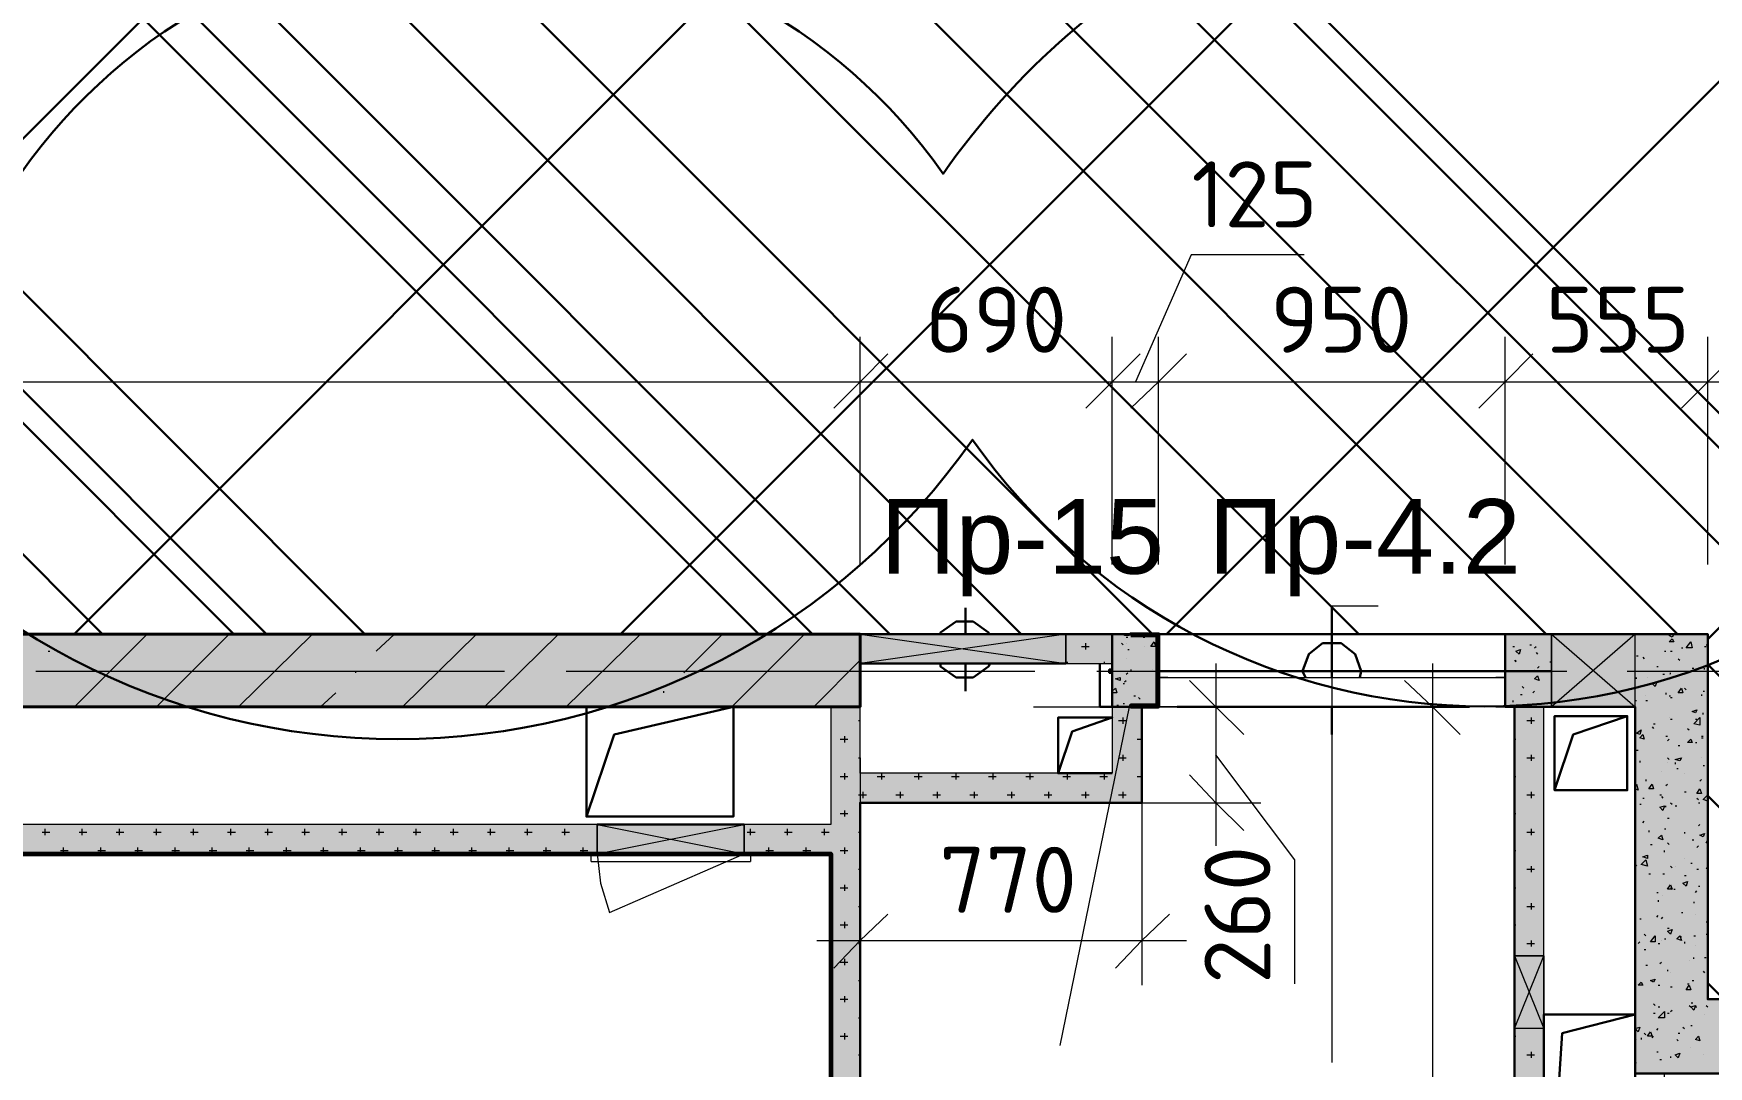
# Model space of a CAD drawing. Header units: millimetres. Extents: x -84737 to 172119, y -43083 to 59399.
# Drawn here: x 105039 to 109623, y 42663 to 45489 of the extents above; entities that cross this region are included whole.
import ezdxf

# ---------------------------------------------------------------- set-up
doc = ezdxf.new("R2010")
doc.units = ezdxf.units.MM
for name, color, linetype, lineweight in [('11) Плинтус ПЛ-2', 70, 'Continuous', 30), ('13) Плитка стены СТ-4.1', 150, 'Continuous', 60), ('19) Краска ПТ-5 потолок', 161, 'Continuous', 30), ('22) Шпакл. баз. фин. Потолок', 102, 'Continuous', 30), ('5) Затарка материала', 160, 'Continuous', 30), ('6) Уборка мусора', 20, 'Continuous', 30)]:
    doc.layers.add(name, color=color, linetype=linetype, lineweight=lineweight)
doc.layers.add('PDF _Геометрия', color=7, linetype='Continuous')
doc.layers.add('PDF _Текст', color=7, linetype='Continuous')
doc.layers.add('PDF _Сплошная заливка', color=7, linetype='Continuous', true_color=0xffffff)
doc.styles.add('PDF GOSTCommon', font='arial.ttf')
doc.styles.add('PDF ISOCPEUR', font='isocpeur.ttf')

msp = doc.modelspace()

# ---------------------------------------------------------------- hatches: boundary and pattern name
at = {"layer": '19) Краска ПТ-5 потолок'}
h = msp.add_hatch(dxfattribs=at)
h.set_pattern_fill('ANSI34', color=256, scale=80, angle=90)
h.paths.add_polyline_path([(109621.7, 46343.9), (98001.6, 46343.9), (98001.6, 44426.3), (100380.7, 44426.3), (100380.7, 43846.3), (109621.7, 43846.3)])
h.paths.add_polyline_path([(114379.8, 46343.9), (112098.1, 46343.9), (109621.7, 46343.9), (109621.7, 42847.3), (114379.8, 42847.3)])
h.paths.add_polyline_path([(122308.6, 46343.9), (114379.8, 46343.9), (114379.8, 43846.3), (122308.6, 43846.3)])
h.paths.add_polyline_path([(114802.6, 49046.7), (112098.1, 49044.7), (112098.1, 46343.9), (114802.6, 46345.9)])
h.paths.add_polyline_path([(133652.4, 46343.9), (127578.9, 46343.9), (122499.1, 46343.9), (122499.1, 43846.3), (133652.4, 43846.3)])
h.paths.add_polyline_path([(129055.3, 48363.1), (129052, 48363.1), (129052, 49044.7), (127578.9, 49044.7), (127578.9, 46343.9), (129055.3, 46343.9)])
at = {"layer": '22) Шпакл. баз. фин. Потолок'}
h = msp.add_hatch(dxfattribs=at)
h.set_pattern_fill('ANSI37', color=256, scale=333)
h.paths.add_polyline_path([(109621.7, 46343.9), (98001.6, 46343.9), (98001.6, 44426.3), (100380.7, 44426.3), (100380.7, 43846.3), (109621.7, 43846.3)])
h.paths.add_polyline_path([(114379.8, 46343.9), (112098.1, 46343.9), (109621.7, 46343.9), (109621.7, 42847.3), (114379.8, 42847.3)])
h.paths.add_polyline_path([(122308.6, 46343.9), (114379.8, 46343.9), (114379.8, 43846.3), (122308.6, 43846.3)])
h.paths.add_polyline_path([(114802.6, 49046.7), (112098.1, 49044.7), (112098.1, 46343.9), (114802.6, 46345.9)])
h.paths.add_polyline_path([(133652.4, 46343.9), (127578.9, 46343.9), (122499.1, 46343.9), (122499.1, 43846.3), (133652.4, 43846.3)])
h.paths.add_polyline_path([(129055.3, 48363.1), (129052, 48363.1), (129052, 49044.7), (127578.9, 49044.7), (127578.9, 46343.9), (129055.3, 46343.9)])
at = {"layer": 'PDF _Сплошная заливка', "transparency": 33554559}
h = msp.add_hatch(color=256, dxfattribs=at)
h.paths.add_polyline_path([(108118.6, 43647.4), (108118.6, 43846.3), (107991.6, 43846.3), (107991.6, 43647.4)])
h.paths.add_polyline_path([(109066.8, 43846.3), (109066.8, 43647.4), (109193.8, 43647.4), (109193.8, 43846.3)])
h = msp.add_hatch(color=256, dxfattribs=at)
h.paths.add_polyline_path([(109092.2, 42965.8), (109172.7, 42965.8), (109172.7, 43647.4), (109092.2, 43647.4)])
h.paths.add_polyline_path([(109172.7, 42766.9), (109092.2, 42766.9), (109092.2, 39964.6), (109172.7, 39964.6)])
h = msp.add_hatch(color=256, dxfattribs=at)
h.paths.add_polyline_path([(100782.7, 43245.2), (100782.7, 43325.6), (100431.4, 43325.6), (100431.4, 43245.2)])
h.paths.add_polyline_path([(106984.2, 43325.6), (106984.2, 43245.2), (107221.2, 43245.2), (107221.2, 43325.6)])
h.paths.add_polyline_path([(106582, 43245.2), (106582, 43325.6), (103585, 43325.6), (103585, 43245.2)])
h.paths.add_polyline_path([(103182.9, 43245.2), (103182.9, 43325.6), (101184.9, 43325.6), (101184.9, 43245.2)])
h = msp.add_hatch(color=256, dxfattribs=at)
h.paths.add_polyline_path([(110154.7, 42644.1), (110154.7, 42847.3), (109621.4, 42847.3), (109621.4, 42644.1)])
h.paths.add_polyline_path([(111602.4, 42847.3), (111602.4, 42644.1), (111903, 42644.1), (111903, 42847.3)])

# ---------------------------------------------------------------- linework, layer by layer
at = {"layer": '11) Плинтус ПЛ-2'}
for points in [[(108118.6, 43846.3), (100384.8, 43846.3), (100384.8, 44426.2), (98001.6, 44426.2), (98001.6, 44527.8)], [(110154.7, 42847.3), (109621.4, 42847.3), (109621.4, 43846.3), (109066.8, 43846.3)]]:
    msp.add_lwpolyline(points, dxfattribs=at)
at = {"layer": '13) Плитка стены СТ-4.1'}
msp.add_lwpolyline([(106992.6, 39075.7), (106167.2, 39075.7), (106167.2, 38876.7), (103572.3, 38876.7), (103572.3, 38643.9), (100431.4, 38643.9), (100431.4, 43245.2), (107221.2, 43245.2), (107221.2, 41306.5), (106992.6, 41306.5)], close=True, dxfattribs=at)
at = {"layer": '5) Затарка материала'}
msp.add_lwpolyline([(99314.4, 44378, -0.520567), (101734.5, 45105.5, -0.520567), (105003.6, 45105.5, -0.520567), (107528.6, 45105.5, -0.520567), (111004.1, 45105.5, -0.520567), (113012.9, 45105.5, -0.520567), (116458.1, 45105.5, -0.520567), (118261.5, 45105.5, -0.520567), (120629.8, 45105.5, -0.520567), (122573.5, 45105.5, -0.520567), (124704.9, 45105.5, -0.520567), (127548, 45105.5, -0.520567), (129496.9, 45105.5, -0.520567), (131290, 44387.5, -0.520567), (128035.9, 44378, -0.520567), (125237.2, 44378, -0.520567), (122806.5, 44378, -0.520567), (120407, 44378, -0.520567), (117337.7, 44378, -0.520567), (113939.2, 44378, -0.520567), (110412, 44378, -0.520567), (107609.1, 44378, -0.520567), (104462.1, 44378, -0.520567), (101592.8, 44378, -0.520567)], format="xyb", close=True, dxfattribs=at)
at = {"layer": '6) Уборка мусора'}
msp.add_lwpolyline([(99314.4, 44378, -0.520567), (101734.5, 45105.5, -0.520567), (105003.6, 45105.5, -0.520567), (107528.6, 45105.5, -0.520567), (111004.1, 45105.5, -0.520567), (113012.9, 45105.5, -0.520567), (116458.1, 45105.5, -0.520567), (118261.5, 45105.5, -0.520567), (120629.8, 45105.5, -0.520567), (122573.5, 45105.5, -0.520567), (124704.9, 45105.5, -0.520567), (127548, 45105.5, -0.520567), (129496.9, 45105.5, -0.520567), (131290, 44387.5, -0.520567), (128035.9, 44378, -0.520567), (125237.2, 44378, -0.520567), (122806.5, 44378, -0.520567), (120407, 44378, -0.520567), (117337.7, 44378, -0.520567), (113939.2, 44378, -0.520567), (110412, 44378, -0.520567), (107609.1, 44378, -0.520567), (104462.1, 44378, -0.520567), (101592.8, 44378, -0.520567)], format="xyb", close=True, dxfattribs=at)
at = {"layer": 'PDF _Геометрия', "lineweight": 9}
for points in [[(108516.5, 44883.4), (108207.5, 44883.4), (108055.1, 44536.3)], [(107301.6, 44036.8), (107301.6, 44536.3), (107301.6, 44659.1)], [(107991.6, 44036.8), (107991.6, 44536.3), (107991.6, 44659.1)], [(108118.6, 44036.8), (108118.6, 44536.3), (108118.6, 44659.1)], [(109066.8, 44036.8), (109066.8, 44536.3), (109066.8, 44659.1)], [(109621.4, 44036.8), (109621.4, 44536.3), (109621.4, 44659.1)], [(97883.1, 44536.3), (99322.3, 44536.3), (99402.8, 44536.3), (99724.5, 44536.3), (99804.9, 44536.3), (100304.4, 44536.3), (100384.8, 44536.3), (107301.6, 44536.3), (107991.6, 44536.3), (108118.6, 44536.3), (109066.8, 44536.3), (109621.4, 44536.3), (110154.7, 44536.3), (111602.4, 44536.3), (111903, 44536.3), (112101.9, 44536.3), (112402.5, 44536.3), (113854.4, 44536.3), (114502.1, 44536.3)], [(108719.7, 43922.5), (108588.5, 43922.5)], [(105151.2, 43647.4), (105350.2, 43846.3)], [(105375.6, 43647.4), (105574.6, 43846.3)], [(105600, 43647.4), (105803.1, 43846.3)], [(105976.7, 43799.7), (106027.5, 43846.3)], [(106048.7, 43647.4), (106251.8, 43846.3)], [(106273, 43647.4), (106476.2, 43846.3)], [(106497.4, 43647.4), (106700.5, 43846.3)], [(106819.1, 43740.5), (106924.9, 43846.3)], [(106950.3, 43647.4), (107149.3, 43846.3)], [(108038.2, 43846.3), (108038.2, 43842.1), (108025.5, 43842.1), (108025.5, 43846.3)], [(108029.7, 43837.8), (108034, 43837.8)], [(108076.3, 43837.8), (108080.5, 43837.8)], [(109528.2, 43846.3), (109524, 43837.8), (109515.5, 43842.1), (109524, 43846.3)], [(109524, 43846.3), (109524, 43846.3)], [(105079.3, 43799.7), (105083.5, 43799.7)], [(107907, 43812.4), (107928.1, 43812.4)], [(107919.7, 43804), (107919.7, 43820.9)], [(108017, 43820.9), (108021.3, 43816.7)], [(108029.7, 43820.9), (108029.7, 43820.9)], [(108034, 43804), (108038.2, 43804)], [(108080.5, 43812.4), (108080.5, 43812.4)], [(108114.4, 43816.7), (108118.6, 43812.4)], [(109088, 43812.4), (109092.2, 43812.4)], [(109134.6, 43816.7), (109138.8, 43816.7)], [(109147.3, 43808.2), (109151.5, 43812.4)], [(109151.5, 43795.5), (109155.7, 43791.3)], [(109426.6, 43787), (109430.9, 43787)], [(109443.6, 43782.8), (109447.8, 43778.6)], [(109502.8, 43799.7), (109507.1, 43799.7)], [(109519.8, 43799.7), (109524, 43799.7)], [(109549.4, 43808.2), (109553.6, 43808.2)], [(109612.9, 43812.4), (109617.1, 43812.4)], [(109617.1, 43816.7), (109621.4, 43816.7)], [(105045.4, 43744.7), (106044.4, 43744.7)], [(105075.1, 43744.7), (105130.1, 43744.7)], [(105329, 43744.7), (106328, 43744.7)], [(105921.7, 43740.5), (105921.7, 43744.7)], [(106243.4, 43744.7), (106298.4, 43744.7)], [(106497.4, 43744.7), (107496.4, 43744.7)], [(106527, 43744.7), (106582, 43744.7)], [(106781, 43744.7), (107780, 43744.7)], [(107174.7, 43647.4), (107301.6, 43774.4)], [(107695.3, 43744.7), (107750.3, 43744.7)], [(107868.9, 43765.9), (107868.9, 43770.1)], [(107949.3, 43744.7), (108948.3, 43744.7)], [(107970.5, 43765.9), (107970.5, 43770.1)], [(107983.2, 43744.7), (108034, 43744.7)], [(108029.7, 43778.6), (108029.7, 43778.6)], [(108029.7, 43736.3), (108034, 43740.5)], [(108042.4, 43749), (108042.4, 43744.7)], [(108101.7, 43749), (108101.7, 43749)], [(108232.9, 43744.7), (109236.1, 43744.7)], [(108275.2, 43765.9), (108275.2, 43266.4)], [(108592.7, 43744.7), (108592.7, 42673.8)], [(108867.9, 43765.9), (108867.9, 39964.6), (108867.9, 39884.2), (108867.9, 38694.7), (108867.9, 37247), (108867.9, 33225.6)], [(109088, 43744.7), (109092.2, 43744.7)], [(109092.2, 43774.4), (109096.5, 43770.1), (109096.5, 43774.4)], [(109147.3, 43749), (109147.3, 43749)], [(109151.5, 43744.7), (109202.3, 43744.7)], [(109155.7, 43753.2), (109160, 43757.4)], [(109189.6, 43770.1), (109193.8, 43770.1)], [(109401.2, 43744.7), (110400.2, 43744.7)], [(109435.1, 43744.7), (109485.9, 43744.7)], [(109481.7, 43757.4), (109485.9, 43757.4)], [(109498.6, 43736.3), (109502.8, 43736.3)], [(109515.5, 43736.3), (109515.5, 43736.3)], [(109519.8, 43736.3), (109519.8, 43740.5)], [(109540.9, 43778.6), (109545.2, 43774.4)], [(109570.6, 43744.7), (109574.8, 43744.7)], [(109579, 43753.2), (109583.3, 43753.2)], [(109612.9, 43749), (109612.9, 43753.2)], [(109621.4, 43757.4), (109621.4, 43753.2)], [(106764, 43685.5), (106764, 43689.7)], [(107991.6, 43689.7), (108000.1, 43698.2), (108004.3, 43685.5), (107991.6, 43685.5)], [(108021.3, 43710.9), (108025.5, 43710.9)], [(108025.5, 43715.1), (108029.7, 43719.3)], [(109113.4, 43702.4), (109117.6, 43698.2)], [(109143, 43685.5), (109147.3, 43689.7)], [(109426.6, 43723.6), (109426.6, 43727.8)], [(109456.3, 43727.8), (109456.3, 43727.8)], [(109557.9, 43698.2), (109562.1, 43693.9)], [(109608.7, 43689.7), (109612.9, 43689.7)], [(105824.3, 43647.4), (105866.6, 43685.5)], [(107775.7, 43647.4), (108275.2, 43647.4), (108398, 43647.4)], [(108038.2, 43647.4), (107847.7, 42720.3)], [(108004.3, 43651.6), (108008.6, 43651.6)], [(108021.3, 43655.8), (108025.5, 43655.8)], [(108050.9, 43677), (108055.1, 43677)], [(108059.4, 43647.4), (108063.6, 43651.6), (108063.6, 43647.4)], [(108063.6, 43672.8), (108067.8, 43668.5)], [(108101.7, 43647.4), (108105.9, 43647.4)], [(108118.6, 43647.4), (108110.2, 43651.6), (108118.6, 43651.6)], [(108118.6, 43668.5), (108118.6, 43668.5)], [(109367.4, 43647.4), (108867.9, 43647.4), (108745.1, 43647.4)], [(109088, 43664.3), (109088, 43660.1)], [(109109.2, 43681.2), (109113.4, 43681.2)], [(109422.4, 43664.3), (109426.6, 43664.3)], [(109452, 43677), (109452, 43677)], [(109452, 43664.3), (109456.3, 43664.3)], [(109507.1, 43685.5), (109507.1, 43681.2)], [(109515.5, 43677), (109519.8, 43677)], [(109519.8, 43672.8), (109524, 43672.8)], [(109604.4, 43681.2), (109604.4, 43677)], [(107297.4, 43609.3), (107301.6, 43609.3)], [(108008.6, 43609.3), (108029.7, 43609.3)], [(108021.3, 43600.8), (108021.3, 43617.7)], [(109126.1, 43609.3), (109147.3, 43609.3)], [(109138.8, 43600.8), (109138.8, 43617.7)], [(109422.4, 43605), (109422.4, 43605)], [(109473.2, 43600.8), (109477.4, 43600.8)], [(109515.5, 43617.7), (109515.5, 43617.7)], [(109519.8, 43613.5), (109524, 43613.5)], [(109587.5, 43613.5), (109591.7, 43613.5)], [(109608.7, 43626.2), (109608.7, 43630.4)], [(107246.6, 43558.5), (107267.8, 43558.5)], [(107259.3, 43550), (107259.3, 43566.9)], [(108059.4, 43558.5), (108072.1, 43558.5)], [(108072.1, 43550), (108072.1, 43566.9)], [(109092.2, 43558.5), (109096.5, 43558.5)], [(109469, 43592.3), (109473.2, 43588.1)], [(109507.1, 43566.9), (109511.3, 43566.9)], [(109511.3, 43554.2), (109515.5, 43558.5)], [(109566.3, 43588.1), (109570.6, 43583.9)], [(109604.4, 43566.9), (109608.7, 43566.9)], [(109604.4, 43562.7), (109608.7, 43562.7)], [(107297.4, 43507.7), (107301.6, 43507.7), (107301.6, 43008.2), (107301.6, 42885.4)], [(108008.6, 43507.7), (108029.7, 43507.7)], [(108021.3, 43499.2), (108021.3, 43516.1)], [(108072.1, 43507.7), (108072.1, 43008.2), (108072.1, 42885.4)], [(108491.1, 42889.6), (108491.1, 43228.3), (108275.2, 43516.1)], [(109126.1, 43507.7), (109147.3, 43507.7)], [(109138.8, 43499.2), (109138.8, 43516.1)], [(109426.6, 43528.8), (109430.9, 43528.8)], [(109511.3, 43507.7), (109515.5, 43503.4)], [(109540.9, 43541.5), (109545.2, 43541.5)], [(109587.5, 43550), (109591.7, 43550)], [(109604.4, 43507.7), (109604.4, 43507.7)], [(109621.4, 43524.6), (109621.4, 43520.4)], [(107259.3, 43448.4), (107259.3, 43465.3)], [(107360.9, 43448.4), (107360.9, 43465.3)], [(107462.5, 43448.4), (107462.5, 43465.3)], [(107564.1, 43448.4), (107564.1, 43465.3)], [(107665.7, 43448.4), (107665.7, 43465.3)], [(107767.3, 43448.4), (107767.3, 43465.3)], [(107868.9, 43448.4), (107868.9, 43465.3)], [(107970.5, 43448.4), (107970.5, 43465.3)], [(108072.1, 43448.4), (108072.1, 43465.3)], [(109435.1, 43499.2), (109435.1, 43495)], [(109494.4, 43469.6), (109494.4, 43469.6)], [(109511.3, 43495), (109511.3, 43495)], [(109532.5, 43495), (109532.5, 43490.7)], [(109536.7, 43478), (109540.9, 43478)], [(109557.9, 43465.3), (109557.9, 43465.3)], [(109608.7, 43486.5), (109612.9, 43486.5)], [(107246.6, 43456.9), (107267.8, 43456.9)], [(107310.1, 43397.6), (107310.1, 43414.5)], [(107348.2, 43456.9), (107369.4, 43456.9)], [(107411.7, 43397.6), (107411.7, 43414.5)], [(107449.8, 43456.9), (107471, 43456.9)], [(107513.3, 43397.6), (107513.3, 43414.5)], [(107551.4, 43456.9), (107572.6, 43456.9)], [(107614.9, 43397.6), (107614.9, 43414.5)], [(107653, 43456.9), (107674.2, 43456.9)], [(107716.5, 43397.6), (107716.5, 43414.5)], [(107754.6, 43456.9), (107775.7, 43456.9)], [(107818.1, 43397.6), (107818.1, 43414.5)], [(107856.2, 43456.9), (107877.3, 43456.9)], [(107919.7, 43397.6), (107919.7, 43414.5)], [(107957.8, 43456.9), (107978.9, 43456.9)], [(108021.3, 43397.6), (108021.3, 43414.5)], [(108059.4, 43456.9), (108072.1, 43456.9)], [(109092.2, 43456.9), (109096.5, 43456.9)], [(109138.8, 43397.6), (109138.8, 43414.5)], [(109422.4, 43431.5), (109426.6, 43435.7), (109430.9, 43418.8), (109422.4, 43423)], [(109452, 43448.4), (109452, 43444.2)], [(109507.1, 43431.5), (109511.3, 43435.7)], [(109557.9, 43414.5), (109562.1, 43414.5)], [(109600.2, 43444.2), (109604.4, 43448.4)], [(107297.4, 43406.1), (107301.6, 43406.1), (107318.6, 43406.1)], [(107399, 43406.1), (107420.2, 43406.1)], [(107500.6, 43406.1), (107521.8, 43406.1)], [(107602.2, 43406.1), (107623.4, 43406.1)], [(107703.8, 43406.1), (107724.9, 43406.1)], [(107775.7, 43384.9), (108275.2, 43384.9), (108398, 43384.9)], [(107805.4, 43406.1), (107826.5, 43406.1)], [(107907, 43406.1), (107928.1, 43406.1)], [(108008.6, 43406.1), (108029.7, 43406.1)], [(109126.1, 43406.1), (109147.3, 43406.1)], [(109435.1, 43380.7), (109439.3, 43380.7)], [(109443.6, 43397.6), (109447.8, 43397.6)], [(109490.1, 43406.1), (109494.4, 43406.1)], [(109494.4, 43401.8), (109498.6, 43397.6)], [(109507.1, 43372.2), (109507.1, 43376.4)], [(109519.8, 43384.9), (109524, 43380.7)], [(109532.5, 43376.4), (109536.7, 43376.4)], [(109591.7, 43397.6), (109596, 43393.4)], [(109596, 43384.9), (109600.2, 43384.9)], [(109621.4, 43389.1), (109608.7, 43393.4), (109621.4, 43406.1)], [(107246.6, 43355.3), (107267.8, 43355.3)], [(107259.3, 43346.8), (107259.3, 43363.7)], [(109092.2, 43355.3), (109096.5, 43355.3)], [(109443.6, 43329.9), (109447.8, 43334.1)], [(109511.3, 43342.6), (109515.5, 43342.6)], [(109596, 43321.4), (109600.2, 43325.6)], [(105062.4, 43304.5), (105083.5, 43304.5)], [(105070.8, 43296), (105070.8, 43312.9)], [(105163.9, 43304.5), (105185.1, 43304.5)], [(105172.4, 43296), (105172.4, 43312.9)], [(105265.5, 43304.5), (105286.7, 43304.5)], [(105274, 43296), (105274, 43312.9)], [(105367.1, 43304.5), (105388.3, 43304.5)], [(105375.6, 43296), (105375.6, 43312.9)], [(105468.7, 43304.5), (105489.9, 43304.5)], [(105477.2, 43296), (105477.2, 43312.9)], [(105570.3, 43304.5), (105591.5, 43304.5)], [(105578.8, 43296), (105578.8, 43312.9)], [(105671.9, 43304.5), (105693.1, 43304.5)], [(105680.4, 43296), (105680.4, 43312.9)], [(105773.5, 43304.5), (105794.7, 43304.5)], [(105782, 43296), (105782, 43312.9)], [(105875.1, 43304.5), (105896.3, 43304.5)], [(105883.6, 43296), (105883.6, 43312.9)], [(105976.7, 43304.5), (105997.9, 43304.5)], [(105985.2, 43296), (105985.2, 43312.9)], [(106078.3, 43304.5), (106099.5, 43304.5)], [(106086.8, 43296), (106086.8, 43312.9)], [(106179.9, 43304.5), (106201, 43304.5)], [(106188.3, 43296), (106188.3, 43312.9)], [(106281.5, 43304.5), (106302.6, 43304.5)], [(106289.9, 43296), (106289.9, 43312.9)], [(106383.1, 43304.5), (106404.2, 43304.5)], [(106391.5, 43296), (106391.5, 43312.9)], [(106484.7, 43304.5), (106505.8, 43304.5)], [(106493.1, 43296), (106493.1, 43312.9)], [(106992.6, 43304.5), (107013.8, 43304.5)], [(107001.1, 43296), (107001.1, 43312.9)], [(107094.2, 43304.5), (107115.4, 43304.5)], [(107102.7, 43296), (107102.7, 43312.9)], [(107195.8, 43304.5), (107217, 43304.5)], [(107204.3, 43296), (107204.3, 43312.9)], [(107297.4, 43304.5), (107301.6, 43304.5)], [(109126.1, 43304.5), (109147.3, 43304.5)], [(109138.8, 43296), (109138.8, 43312.9)], [(109460.5, 43308.7), (109460.5, 43304.5)], [(109502.8, 43312.9), (109507.1, 43312.9)], [(109557.9, 43304.5), (109557.9, 43300.2)], [(109579, 43283.3), (109583.3, 43283.3)], [(109621.4, 43274.8), (109617.1, 43274.8), (109621.4, 43283.3)], [(109621.4, 43291.8), (109621.4, 43291.8)], [(105113.2, 43253.7), (105134.3, 43253.7)], [(105121.6, 43245.2), (105121.6, 43262.2)], [(105214.7, 43253.7), (105235.9, 43253.7)], [(105223.2, 43245.2), (105223.2, 43262.2)], [(105316.3, 43253.7), (105337.5, 43253.7)], [(105324.8, 43245.2), (105324.8, 43262.2)], [(105417.9, 43253.7), (105439.1, 43253.7)], [(105426.4, 43245.2), (105426.4, 43262.2)], [(105519.5, 43253.7), (105540.7, 43253.7)], [(105528, 43245.2), (105528, 43262.2)], [(105621.1, 43253.7), (105642.3, 43253.7)], [(105629.6, 43245.2), (105629.6, 43262.2)], [(105722.7, 43253.7), (105743.9, 43253.7)], [(105731.2, 43245.2), (105731.2, 43262.2)], [(105824.3, 43253.7), (105845.5, 43253.7)], [(105832.8, 43245.2), (105832.8, 43262.2)], [(105925.9, 43253.7), (105947.1, 43253.7)], [(105934.4, 43245.2), (105934.4, 43262.2)], [(106027.5, 43253.7), (106048.7, 43253.7)], [(106036, 43245.2), (106036, 43262.2)], [(106129.1, 43253.7), (106150.3, 43253.7)], [(106137.6, 43245.2), (106137.6, 43262.2)], [(106230.7, 43253.7), (106251.8, 43253.7)], [(106239.1, 43245.2), (106239.1, 43262.2)], [(106332.3, 43253.7), (106353.4, 43253.7)], [(106340.7, 43245.2), (106340.7, 43262.2)], [(106433.9, 43253.7), (106455, 43253.7)], [(106442.3, 43245.2), (106442.3, 43262.2)], [(106535.5, 43253.7), (106556.6, 43253.7)], [(106543.9, 43245.2), (106543.9, 43262.2)], [(106565.1, 43224.1), (106565.1, 43245.2), (106582, 43245.2), (106590.5, 43164.8), (106615.9, 43084.4), (106984.2, 43245.2), (107001.1, 43245.2), (107001.1, 43224.1)], [(107043.4, 43253.7), (107064.6, 43253.7)], [(107051.9, 43245.2), (107051.9, 43262.2)], [(107145, 43253.7), (107166.2, 43253.7)], [(107153.5, 43245.2), (107153.5, 43262.2)], [(107246.6, 43253.7), (107267.8, 43253.7)], [(107259.3, 43245.2), (107259.3, 43262.2)], [(109092.2, 43253.7), (109096.5, 43253.7)], [(109464.7, 43270.6), (109469, 43270.6)], [(109502.8, 43249.5), (109502.8, 43253.7)], [(109511.3, 43274.8), (109515.5, 43270.6)], [(109557.9, 43232.5), (109557.9, 43232.5)], [(109591.7, 43262.2), (109596, 43266.4)], [(107297.4, 43202.9), (107301.6, 43202.9)], [(109126.1, 43202.9), (109147.3, 43202.9)], [(109138.8, 43194.4), (109138.8, 43211.4)], [(109422.4, 43215.6), (109426.6, 43211.4)], [(109452, 43215.6), (109452, 43215.6)], [(109460.5, 43190.2), (109464.7, 43190.2)], [(109498.6, 43190.2), (109502.8, 43190.2)], [(109519.8, 43211.4), (109524, 43207.1)], [(109532.5, 43211.4), (109532.5, 43211.4)], [(109557.9, 43186), (109562.1, 43186)], [(109574.8, 43219.8), (109579, 43219.8)], [(109591.7, 43202.9), (109596, 43202.9)], [(109617.1, 43207.1), (109621.4, 43202.9)], [(107246.6, 43152.1), (107267.8, 43152.1)], [(107259.3, 43143.6), (107259.3, 43160.6)], [(109092.2, 43152.1), (109096.5, 43152.1)], [(109481.7, 43139.4), (109485.9, 43139.4)], [(109519.8, 43152.1), (109524, 43147.9)], [(109528.2, 43147.9), (109532.5, 43147.9)], [(109587.5, 43139.4), (109591.7, 43143.6)], [(109596, 43156.3), (109600.2, 43156.3)], [(107297.4, 43101.3), (107301.6, 43101.3)], [(109126.1, 43101.3), (109147.3, 43101.3)], [(109138.8, 43092.8), (109138.8, 43109.8)], [(109485.9, 43118.2), (109485.9, 43114)], [(109498.6, 43130.9), (109498.6, 43130.9)], [(109583.3, 43114), (109583.3, 43109.8)], [(107246.6, 43050.5), (107267.8, 43050.5)], [(107259.3, 43042), (107259.3, 43059)], [(109092.2, 43050.5), (109096.5, 43050.5)], [(109435.1, 43067.4), (109439.3, 43067.4)], [(109481.7, 43071.7), (109485.9, 43075.9)], [(109494.4, 43067.4), (109498.6, 43071.7)], [(109549.4, 43084.4), (109553.6, 43084.4)], [(109587.5, 43080.1), (109587.5, 43080.1)], [(109617.1, 43059), (109621.4, 43059)], [(107183.1, 43008.2), (108194.8, 43008.2)], [(109138.8, 42991.2), (109138.8, 43008.2)], [(109430.9, 42999.7), (109435.1, 43003.9)], [(109447.8, 43025.1), (109452, 43020.9)], [(109494.4, 43008.2), (109494.4, 43008.2)], [(109502.8, 43012.4), (109507.1, 43012.4)], [(109511.3, 43042), (109515.5, 43042)], [(109545.2, 43020.9), (109549.4, 43016.6)], [(109557.9, 43003.9), (109557.9, 42999.7)], [(109583.3, 43020.9), (109587.5, 43020.9)], [(109617.1, 43025.1), (109621.4, 43025.1)], [(107259.3, 42940.4), (107259.3, 42957.4)], [(107297.4, 42999.7), (107301.6, 42999.7)], [(109126.1, 42999.7), (109147.3, 42999.7)], [(109447.8, 42982.8), (109452, 42982.8)], [(109485.9, 42999.7), (109490.1, 42999.7)], [(109583.3, 42957.4), (109583.3, 42961.6)], [(109587.5, 42995.5), (109587.5, 42995.5)], [(109612.9, 42961.6), (109617.1, 42961.6)], [(109621.4, 42957.4), (109621.4, 42961.6)], [(109621.4, 42957.4), (109621.4, 42957.4)], [(107246.6, 42948.9), (107267.8, 42948.9)], [(109452, 42940.4), (109456.3, 42940.4)], [(109490.1, 42944.7), (109494.4, 42948.9)], [(109511.3, 42927.7), (109511.3, 42923.5)], [(109519.8, 42919.3), (109519.8, 42919.3)], [(109570.6, 42953.1), (109570.6, 42953.1)], [(109608.7, 42923.5), (109612.9, 42919.3)], [(107297.4, 42898.1), (107301.6, 42898.1)], [(109485.9, 42885.4), (109490.1, 42885.4)], [(109519.8, 42881.2), (109524, 42881.2)], [(109566.3, 42889.6), (109570.6, 42889.6)], [(109579, 42898.1), (109583.3, 42898.1)], [(107246.6, 42847.3), (107267.8, 42847.3)], [(107259.3, 42838.8), (107259.3, 42855.8)], [(109473.2, 42834.6), (109477.4, 42830.4)], [(109485.9, 42826.1), (109490.1, 42826.1)], [(109570.6, 42830.4), (109574.8, 42826.1)], [(109579, 42834.6), (109579, 42838.8)], [(109587.5, 42826.1), (109591.7, 42826.1)], [(109617.1, 42830.4), (109621.4, 42826.1)], [(107297.4, 42796.5), (107301.6, 42796.5)], [(109473.2, 42809.2), (109477.4, 42809.2)], [(109511.3, 42809.2), (109515.5, 42809.2)], [(109515.5, 42809.2), (109515.5, 42809.2)], [(109519.8, 42813.4), (109524, 42817.7)], [(109574.8, 42775.3), (109579, 42775.3)], [(109612.9, 42805), (109612.9, 42805)], [(107246.6, 42745.7), (107267.8, 42745.7)], [(107259.3, 42737.3), (107259.3, 42754.2)], [(109092.2, 42745.7), (109096.5, 42745.7)], [(109426.6, 42737.3), (109426.6, 42737.3)], [(109439.3, 42741.5), (109439.3, 42737.3)], [(109447.8, 42754.2), (109452, 42750)], [(109469, 42741.5), (109473.2, 42745.7)], [(109481.7, 42762.6), (109485.9, 42766.9)], [(109536.7, 42737.3), (109540.9, 42733)], [(109540.9, 42754.2), (109545.2, 42754.2)], [(109553.6, 42771.1), (109557.9, 42766.9)], [(107297.4, 42694.9), (107301.6, 42694.9)], [(109126.1, 42694.9), (109147.3, 42694.9)], [(109138.8, 42686.5), (109138.8, 42703.4)], [(109481.7, 42703.4), (109485.9, 42703.4)], [(109490.1, 42682.2), (109494.4, 42682.2)], [(109519.8, 42690.7), (109519.8, 42686.5)], [(109574.8, 42716.1), (109574.8, 42716.1)], [(109608.7, 42694.9), (109608.7, 42694.9)], [(109422.4, 42669.5), (109426.6, 42673.8)]]:
    msp.add_lwpolyline(points, dxfattribs=at)
at = {"layer": 'PDF _Геометрия', "lineweight": 20}
for points in [[(107377.8, 44612.5), (107301.6, 44536.3), (107229.7, 44464.3)], [(108067.8, 44612.5), (107991.6, 44536.3), (107919.7, 44464.3)], [(108194.8, 44612.5), (108118.6, 44536.3), (108042.4, 44464.3)], [(109143, 44612.5), (109066.8, 44536.3), (108994.9, 44464.3)], [(109697.6, 44612.5), (109621.4, 44536.3), (109549.4, 44464.3)], [(108351.4, 43571.2), (108275.2, 43647.4), (108203.3, 43719.3)], [(108944.1, 43571.2), (108867.9, 43647.4), (108791.7, 43719.3)], [(108351.4, 43308.7), (108275.2, 43384.9), (108203.3, 43461.1)], [(107377.8, 43080.1), (107301.6, 43008.2), (107229.7, 42932)], [(108148.3, 43080.1), (108072.1, 43008.2), (108000.1, 42932)]]:
    msp.add_lwpolyline(points, dxfattribs=at)
at = {"layer": 'PDF _Геометрия', "lineweight": 30}
for points in [[(110154.7, 42847.3), (110154.7, 42644.1), (109621.4, 42644.1), (109422.4, 42644.1), (109422.4, 43647.4), (109172.7, 43647.4), (109092.2, 43647.4), (109066.8, 43647.4), (109066.8, 43846.3), (109422.4, 43846.3), (109621.4, 43846.3), (109621.4, 42847.3), (110154.7, 42847.3), (109621.4, 42847.3), (109621.4, 43846.3), (100384.8, 43846.3), (100384.8, 44426.2), (98001.6, 44426.2), (99081, 44426.2)], [(108592.7, 43922.5), (108592.7, 43727.8)], [(107653, 43846.3), (107653, 43850.5), (107610.7, 43880.2), (107564.1, 43880.2), (107521.8, 43850.5), (107521.8, 43846.3)], [(107589.5, 43918.3), (107589.5, 43846.3)], [(107301.6, 43846.3), (107864.6, 43846.3)], [(108668.9, 43727.8), (108673.2, 43744.7), (108656.2, 43791.3), (108618.1, 43820.9), (108567.3, 43820.9), (108529.2, 43791.3), (108512.3, 43744.7), (108520.8, 43727.8)], [(107864.6, 43765.9), (107301.6, 43765.9)], [(107521.8, 43765.9), (107521.8, 43757.4), (107564.1, 43727.8), (107610.7, 43727.8), (107653, 43757.4), (107657.2, 43765.9)], [(107589.5, 43765.9), (107589.5, 43689.7)], [(107957.8, 43765.9), (107957.8, 43647.4), (107991.6, 43647.4)], [(108118.6, 43744.7), (109193.8, 43744.7)], [(106552.4, 43346.8), (106628.6, 43571.2), (106954.5, 43647.4)], [(108072.1, 43647.4), (108072.1, 43384.9), (107301.6, 43384.9), (107301.6, 39964.6), (109045.7, 39964.6)], [(108969.5, 43647.4), (108169.4, 43647.4)], [(108592.7, 43647.4), (108592.7, 43571.2)], [(109092.2, 39964.6), (109092.2, 43647.4)], [(107843.5, 43465.3), (107881.6, 43579.6), (107991.6, 43617.7), (107843.5, 43617.7), (107843.5, 43465.3), (107991.6, 43465.3)], [(109202.3, 43418.8), (109253.1, 43571.2), (109401.2, 43622)], [(106582, 43325.6), (106984.2, 43325.6)], [(106992.6, 39075.7), (106992.6, 41306.5), (107221.2, 41306.5), (107221.2, 43245.2), (100431.4, 43245.2), (100431.4, 38643.9)], [(106984.2, 43245.2), (106582, 43245.2)], [(109172.7, 41983.8), (109223.4, 42754.2), (109422.4, 42805)]]:
    msp.add_lwpolyline(points, dxfattribs=at)
at = {"layer": 'PDF _Геометрия', "lineweight": 40}
msp.add_lwpolyline([(107301.6, 43846.3), (99902.3, 43846.3), (99902.3, 43647.4), (107301.6, 43647.4)], close=True, dxfattribs=at)
at = {"layer": 'PDF _Геометрия', "lineweight": 9}
for points in [[(107301.6, 43765.9), (107301.6, 43846.3), (107864.6, 43765.9), (107864.6, 43846.3)], [(107864.6, 43846.3), (107301.6, 43846.3), (107301.6, 43765.9), (107864.6, 43765.9)], [(109193.8, 43647.4), (109193.8, 43846.3), (109422.4, 43647.4), (109422.4, 43846.3)], [(109422.4, 43846.3), (109193.8, 43846.3), (109193.8, 43647.4), (109422.4, 43647.4)], [(109524, 43833.6), (109528.2, 43825.1), (109515.5, 43825.1)], [(108105.9, 43825.1), (108110.2, 43812.4), (108097.5, 43812.4)], [(109109.2, 43804), (109104.9, 43791.3), (109096.5, 43799.7)], [(109579, 43808.2), (109562.1, 43808.2), (109574.8, 43825.1)], [(108012.8, 43727.8), (108012.8, 43719.3), (108000.1, 43723.6)], [(109155.7, 43732), (109160, 43719.3), (109147.3, 43723.6)], [(109481.7, 43715.1), (109477.4, 43702.4), (109469, 43710.9)], [(109549.4, 43698.2), (109553.6, 43685.5), (109540.9, 43685.5)], [(109591.7, 43638.9), (109587.5, 43630.4), (109579, 43634.7)], [(109600.2, 43596.6), (109583.3, 43600.8), (109600.2, 43617.7)], [(109439.3, 43583.9), (109435.1, 43571.2), (109426.6, 43575.4)], [(109443.6, 43571.2), (109447.8, 43558.5), (109435.1, 43562.7)], [(109574.8, 43558.5), (109579, 43550), (109566.3, 43550)], [(109549.4, 43507.7), (109545.2, 43499.2), (109532.5, 43503.4)], [(109469, 43435.7), (109473.2, 43423), (109460.5, 43423)], [(109600.2, 43423), (109604.4, 43410.3), (109591.7, 43410.3)], [(109502.8, 43376.4), (109498.6, 43363.7), (109490.1, 43372.2)], [(109494.4, 43296), (109498.6, 43283.3), (109485.9, 43287.5)], [(109612.9, 43300.2), (109608.7, 43291.8), (109600.2, 43296)], [(109456.3, 43241), (109456.3, 43232.5), (109443.6, 43236.8)], [(109456.3, 43211.4), (109439.3, 43215.6), (109452, 43228.3)], [(109519.8, 43160.6), (109524, 43147.9), (109511.3, 43147.9)], [(109566.3, 43169), (109562.1, 43156.3), (109553.6, 43164.8)], [(109477.4, 43003.9), (109464.7, 43003.9), (109477.4, 43020.9)], [(109524, 43037.8), (109519.8, 43025.1), (109511.3, 43033.6)], [(109545.2, 43020.9), (109549.4, 43008.2), (109536.7, 43012.4)], [(109172.7, 42965.8), (109092.2, 42965.8), (109172.7, 42766.9), (109092.2, 42766.9)], [(109092.2, 42965.8), (109172.7, 42965.8), (109172.7, 42766.9), (109092.2, 42766.9)], [(109439.3, 42893.9), (109443.6, 42885.4), (109430.9, 42885.4)], [(109477.4, 42902.3), (109473.2, 42893.9), (109464.7, 42898.1)], [(109570.6, 42885.4), (109574.8, 42872.7), (109562.1, 42872.7)], [(109587.5, 42830.4), (109583.3, 42817.7), (109574.8, 42826.1)], [(109502.8, 42796.5), (109485.9, 42796.5), (109502.8, 42813.4)], [(109435.1, 42771.1), (109430.9, 42758.4), (109422.4, 42766.9)], [(109464.7, 42758.4), (109469, 42745.7), (109456.3, 42745.7)], [(109596, 42745.7), (109600.2, 42733), (109587.5, 42737.3)], [(109545.2, 42699.2), (109540.9, 42686.5), (109532.5, 42694.9)]]:
    msp.add_lwpolyline(points, close=True, dxfattribs=at)
at = {"layer": 'PDF _Геометрия', "lineweight": 18}
for points in [[(107991.6, 43846.3), (107864.6, 43846.3), (107864.6, 43765.9), (107991.6, 43765.9)], [(106582, 43325.6), (103585, 43325.6), (103585, 43245.2), (106582, 43245.2)], [(106582, 43325.6), (106582, 43245.2), (106984.2, 43245.2), (106984.2, 43325.6)]]:
    msp.add_lwpolyline(points, close=True, dxfattribs=at)
at = {"layer": 'PDF _Геометрия', "lineweight": 30}
for points in [[(108118.6, 43846.3), (107991.6, 43846.3), (107991.6, 43647.4), (108118.6, 43647.4)], [(107983.2, 43744.7), (107983.2, 43740.5), (107987.4, 43740.5), (107991.6, 43740.5), (107991.6, 43744.7), (107991.6, 43749), (107987.4, 43749), (107983.2, 43749)], [(106954.5, 43647.4), (106552.4, 43647.4), (106552.4, 43346.8), (106954.5, 43346.8)], [(109401.2, 43622), (109202.3, 43622), (109202.3, 43418.8), (109401.2, 43418.8)], [(109422.4, 42805), (109172.7, 42805), (109172.7, 41983.8), (109422.4, 41983.8)]]:
    msp.add_lwpolyline(points, close=True, dxfattribs=at)
at = {"layer": 'PDF _Геометрия', "lineweight": 50}
msp.add_lwpolyline([(108042.4, 43842.1), (108114.4, 43842.1), (108114.4, 43651.6), (108042.4, 43651.6), (108042.4, 43647.4), (108118.6, 43647.4), (108118.6, 43846.3), (108042.4, 43846.3)], close=True, dxfattribs=at)
at = {"layer": 'PDF _Геометрия', "lineweight": 18}
for points in [[(108144, 43727.8), (108118.6, 43727.8), (109066.8, 43727.8), (109041.4, 43727.8)], [(109041.4, 43647.4), (109066.8, 43647.4), (108118.6, 43647.4), (108118.6, 43727.8)], [(109066.8, 43647.4), (109066.8, 43727.8)], [(107301.6, 39964.6), (107301.6, 43384.9), (107991.6, 43384.9), (108072.1, 43384.9), (108072.1, 43647.4), (107991.6, 43647.4), (107991.6, 43465.3), (107301.6, 43465.3), (107301.6, 43647.4), (107221.2, 43647.4), (107221.2, 43325.6), (106984.2, 43325.6), (106984.2, 43245.2), (107221.2, 43245.2), (107221.2, 41306.5)], [(108118.6, 43647.4), (108144, 43647.4)], [(109092.2, 43647.4), (109092.2, 39964.6), (108944.1, 39964.6), (108944.1, 39884.2), (109422.4, 39884.2), (109422.4, 38694.7), (109502.8, 38694.7), (109502.8, 42644.1), (109422.4, 42644.1), (109422.4, 39964.6), (109172.7, 39964.6), (109172.7, 43647.4)], [(106582, 43245.2), (106984.2, 43325.6), (106984.2, 43245.2), (106582, 43245.2), (106582, 43325.6), (106924.9, 43325.6)], [(106582, 43325.6), (106984.2, 43245.2)], [(106565.1, 43224.1), (107001.1, 43224.1)]]:
    msp.add_lwpolyline(points, dxfattribs=at)
at = {"layer": 'PDF _Геометрия', "color": 253, "lineweight": 30, "true_color": 0xaaaaaa}
for points in [[(106552.4, 43647.4), (106954.5, 43647.4), (106954.5, 43346.8), (106552.4, 43346.8)], [(109202.3, 43622), (109401.2, 43622), (109401.2, 43418.8), (109202.3, 43418.8)], [(109172.7, 42805), (109422.4, 42805), (109422.4, 41983.8), (109172.7, 41983.8)]]:
    msp.add_lwpolyline(points, close=True, dxfattribs=at)
msp.add_lwpolyline([(107991.6, 43465.3), (107843.5, 43465.3), (107843.5, 43617.7), (107991.6, 43617.7)], dxfattribs=at)
at = {"layer": 'PDF _Сплошная заливка', "lineweight": 5, "transparency": 33554559}
for points in [[(99902.3, 43846.3), (99902.3, 43647.4), (107301.6, 43846.3), (107301.6, 43647.4)], [(107864.6, 43846.3), (107864.6, 43765.9), (107991.6, 43846.3), (107991.6, 43765.9)], [(109422.4, 43846.3), (109422.4, 42644.1), (109621.4, 43846.3), (109621.4, 42644.1)], [(107221.2, 43647.4), (107221.2, 38643.9), (107301.6, 43647.4), (107301.6, 38643.9)], [(107991.6, 43647.4), (107991.6, 43384.9), (108072.1, 43647.4), (108072.1, 43384.9)], [(107301.6, 43465.3), (107301.6, 43384.9), (107991.6, 43465.3), (107991.6, 43384.9)]]:
    msp.add_solid(points, dxfattribs=at)
at = {"layer": 'PDF _Сплошная заливка', "color": 8, "lineweight": 5, "true_color": 0x808080, "transparency": 33554559}
for points in [[(107301.6, 43846.3), (107301.6, 43765.9), (107864.6, 43846.3), (107864.6, 43765.9)], [(109193.8, 43846.3), (109193.8, 43647.4), (109422.4, 43846.3), (109422.4, 43647.4)], [(106582, 43325.6), (106582, 43245.2), (106984.2, 43325.6), (106984.2, 43245.2)], [(109092.2, 42965.8), (109092.2, 42766.9), (109172.7, 42965.8), (109172.7, 42766.9)]]:
    msp.add_solid(points, dxfattribs=at)

# ---------------------------------------------------------------- texts
at = {"layer": 'PDF _Текст', "attachment_point": 4}
for s, insert, char_height, style in [('125', (108208.5, 45049.2), 180.46, 'PDF ISOCPEUR'), ('690', (107480.3, 44706.3), 180.46, 'PDF ISOCPEUR'), ('950', (108424.3, 44706.3), 180.46, 'PDF ISOCPEUR'), ('555 530', (109177.9, 44706.3), 180.46, 'PDF ISOCPEUR'), ('Пр-15', (107357.6, 44082.6), 204.12, 'PDF GOSTCommon'), ('Пр-4.2', (108255, 44082.6), 204.12, 'PDF GOSTCommon'), ('770', (107518.4, 43173.9), 180.46, 'PDF ISOCPEUR')]:
    msp.add_mtext(s, dxfattribs=dict(at, insert=insert, char_height=char_height, style=style))
at = {"layer": 'PDF _Текст', "insert": (108334.2, 42889), "char_height": 180.46, "attachment_point": 4, "rotation": 90, "style": 'PDF ISOCPEUR'}
msp.add_mtext('260', dxfattribs=at)

doc.saveas('drawing.dxf')
